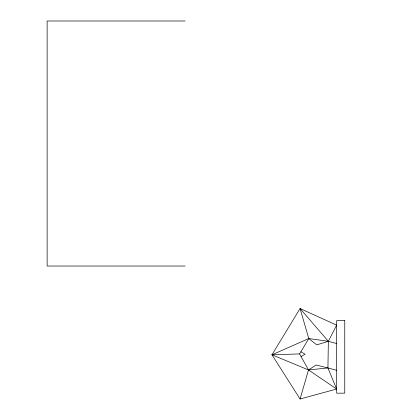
<?xml version="1.0" encoding="UTF-8"?>
<svg xmlns="http://www.w3.org/2000/svg" width="420" height="420" viewBox="0 0 420 420"><rect width="100%" height="100%" fill="white"/><g stroke="black" fill="none" stroke-linecap="round" stroke-linejoin="round"><path stroke-width="0.63" d="M336.635 370.282L327.931 367.941L328.351 341.308L336.635 325.148L300.064 308.532L271.966 354.79L300.064 399L336.635 389.025L327.931 367.941L316.082 365.032L308.511 369.947L300.064 399M336.635 389.025L308.511 369.947L271.966 354.79L299.596 353.923L308.789 338.562L300.064 308.532L328.351 341.308L336.635 343.534M301.035 356.512L305.078 354.26L300.893 351.755M271.966 354.79L308.789 338.562L328.351 341.308L316.748 344.883L308.789 338.562M327.931 367.941L308.511 369.947L299.596 353.923M185.105 21L47.124 21L47.124 266.023L185.105 266.023M344.762 320.644L336.635 320.644L336.635 393.167L344.762 393.167L344.762 320.644"/></g></svg>
